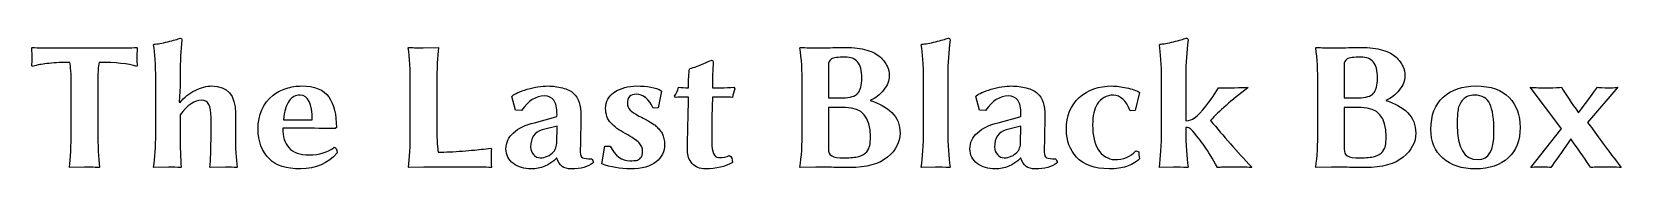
# Model space of a CAD drawing. Extents: x 30 to 70, y 48.4 to 51.6.
import ezdxf

# ---------------------------------------------------------------- set-up
doc = ezdxf.new("R2010")
doc.units = 0
doc.layers.add('Layer_1', color=7, linetype='CONTINUOUS')

msp = doc.modelspace()

# ---------------------------------------------------------------- linework, layer by layer
at = {"layer": 'Layer_1', "color": 1}
for points in [[(30.038, 51.392716), (30.047045, 51.406282)], [(30.325158, 51.392716), (32.398574, 51.392716)], [(32.676688, 51.406282), (32.685732, 51.392716)], [(33.09725, 51.471847), (33.106295, 51.485412)], [(39.493861, 51.392716), (39.505162, 51.406282)], [(39.869197, 51.392716), (40.253582, 51.406282), (40.258111, 51.392716)], [(49.334104, 51.392724), (49.343147, 51.40629)], [(52.382055, 51.471847), (52.391098, 51.485412)], [(58.360369, 51.471847), (58.369412, 51.485412)], [(62.287868, 51.392724), (62.296912, 51.40629)], [(30.144271, 50.954108), (30.047045, 50.929238), (30.038, 50.947325)], [(32.685732, 50.947325), (32.676688, 50.929238)], [(33.76201, 50.721238), (33.76201, 50.434107), (33.743921, 50.031673), (33.76201, 50.02263)], [(46.555236, 50.859151), (46.564279, 50.874977)], [(50.048614, 50.951846), (50.048614, 50.142456), (50.410387, 50.142456)], [(53.046814, 50.721238), (53.046814, 49.333064)], [(59.025126, 50.721238), (59.025126, 49.561412)], [(63.002377, 50.951846), (63.002377, 50.142456), (63.364152, 50.142456)], [(31.028355, 49.333064), (31.028356, 50.425064)], [(31.695377, 50.425064), (31.695377, 49.333064)], [(33.151516, 49.240369), (33.151516, 50.601413)], [(39.545866, 49.333064), (39.545866, 50.46576)], [(40.212889, 50.46576), (40.212889, 49.378281)], [(45.849777, 50.318807), (45.858821, 50.305242), (45.772899, 49.886981), (45.646278, 49.882454)], [(47.134074, 50.393411), (47.351138, 50.393411)], [(47.674473, 50.406978), (47.697084, 50.368543)], [(49.390631, 49.333072), (49.390631, 50.465768)], [(52.436321, 49.333064), (52.436321, 50.601413)], [(58.414635, 49.333064), (58.414635, 50.601413)], [(60.57171, 50.406978), (60.583011, 50.393411)], [(62.344395, 49.333072), (62.344395, 50.465768)], [(68.4629, 49.364716), (68.44255, 49.391847), (67.673781, 50.406978)], [(69.878341, 50.406978), (69.116354, 49.525237), (69.184186, 49.439324)], [(42.342835, 49.823673), (42.18908, 49.828201), (42.096375, 50.174115), (42.109943, 50.194462)], [(46.207026, 50.151499), (46.184416, 50.18315)], [(46.521318, 49.615673), (46.534884, 50.160542)], [(47.308177, 50.160542), (47.134074, 50.160542), (47.122773, 49.665411)], [(53.996474, 49.823673), (53.84272, 49.828201), (53.750016, 50.174115), (53.763582, 50.194462)], [(57.856146, 50.28489), (57.86519, 50.271325), (57.754396, 49.823673), (57.625515, 49.819145)], [(33.76201, 49.712891), (33.76201, 49.240369)], [(34.542085, 49.240369), (34.542085, 49.651848)], [(35.152578, 49.753587), (35.152578, 49.240369)], [(36.359998, 49.586281), (37.083545, 49.586281)], [(42.661647, 49.518455), (43.204307, 49.66089)], [(50.048614, 49.89602), (50.048614, 48.856021)], [(50.47822, 49.89602), (50.048614, 49.89602)], [(54.315287, 49.518455), (54.857948, 49.66089)], [(63.002377, 49.89602), (63.002377, 48.856021)], [(63.431984, 49.89602), (63.002377, 49.89602)], [(36.803171, 49.378279), (36.341909, 49.378279)], [(37.689516, 49.396368), (37.662384, 49.369237)], [(43.23144, 49.434803), (42.860622, 49.337586)], [(43.222395, 49.002977), (43.23144, 49.434803)], [(54.885079, 49.434803), (54.514261, 49.337586)], [(54.876036, 49.002977), (54.885079, 49.434803)], [(59.025124, 49.400889), (59.025124, 49.333064)], [(67.69187, 48.392541), (68.449334, 49.346629), (68.4629, 49.364716)], [(41.38187, 48.858281), (41.574064, 48.88315), (41.583107, 48.865063)], [(44.355198, 48.485236), (44.429815, 48.928368)], [(44.429815, 48.928368), (44.567742, 48.932895)], [(57.767965, 48.813063), (57.84258, 48.790455)], [(31.360735, 48.406107), (30.987656, 48.392541), (30.983133, 48.406107)], [(31.740598, 48.406107), (31.731554, 48.392541)], [(33.470329, 48.406109), (33.101772, 48.392543), (33.09725, 48.406109)], [(33.791404, 48.406109), (33.782359, 48.392543)], [(34.906119, 48.406109), (34.517212, 48.392543), (34.512691, 48.406109)], [(35.197799, 48.406109), (35.188755, 48.392543)], [(41.295949, 48.406107), (39.887293, 48.406107), (39.505169, 48.392541), (39.498383, 48.406107)], [(41.583107, 48.406107), (41.574064, 48.392541)], [(43.226918, 48.627672), (43.217875, 48.627672)], [(49.732062, 48.406115), (49.338632, 48.392549), (49.334104, 48.406115)], [(52.741568, 48.406107), (52.386578, 48.392541), (52.38205, 48.406107)], [(53.10334, 48.406107), (53.094297, 48.392541)], [(54.880557, 48.627672), (54.871514, 48.627672)], [(58.719879, 48.406107), (58.364889, 48.392541), (58.360361, 48.406107)], [(59.081651, 48.406107), (59.072608, 48.392541)], [(60.680238, 48.406107), (60.671195, 48.392541)], [(62.685825, 48.406115), (62.292397, 48.392549), (62.287868, 48.406115)]]:
    msp.add_lwpolyline(points, dxfattribs=at)
for points in [[(49.732054, 51.392724)], [(62.685819, 51.392724)], [(50.048614, 50.951846)], [(63.002377, 50.951846)], [(46.534884, 50.393411)], [(57.207214, 50.208015)], [(66.278692, 50.20802)], [(36.359998, 49.586281)], [(52.436316, 49.333064)], [(58.414627, 49.333064)], [(65.182066, 49.355672)], [(37.63525, 48.901237)], [(43.814803, 48.776897)], [(55.468443, 48.776897)]]:
    msp.add_lwpolyline(points, close=True, dxfattribs=at)
for points in [[(33.106295, 51.485412), (33.192216, 51.49144), (33.307531, 51.511788), (33.452241, 51.546456)], [(33.452241, 51.546456), (33.598458, 51.58263), (33.703975, 51.613529), (33.768793, 51.639152)], [(33.809492, 51.591673), (33.779345, 51.344485), (33.763517, 51.05434), (33.76201, 50.721238)], [(33.768793, 51.639152), (33.795926, 51.639152), (33.809492, 51.623326), (33.809492, 51.591673)], [(52.391098, 51.485412), (52.47702, 51.49144), (52.592336, 51.511788), (52.737045, 51.546456)], [(52.737045, 51.546456), (52.883262, 51.58263), (52.988779, 51.613529), (53.053597, 51.639152)], [(53.10334, 51.591673), (53.065656, 51.294745), (53.046814, 51.0046), (53.046814, 50.721238)], [(53.053597, 51.639152), (53.088267, 51.639152), (53.104848, 51.623326), (53.10334, 51.591673)], [(58.369412, 51.485412), (58.455333, 51.49144), (58.570648, 51.511788), (58.715358, 51.546456)], [(58.715358, 51.546456), (58.861575, 51.58263), (58.967093, 51.613529), (59.031911, 51.639152)], [(59.081654, 51.591673), (59.043969, 51.294745), (59.025126, 51.0046), (59.025126, 50.721238)], [(59.031911, 51.639152), (59.066581, 51.639152), (59.083162, 51.623326), (59.081654, 51.591673)], [(30.038, 50.947325), (30.050059, 51.049818), (30.050059, 51.198281), (30.038, 51.392716)], [(30.047045, 51.406282), (30.120907, 51.397238), (30.213611, 51.392716), (30.325158, 51.392716)], [(32.398574, 51.392716), (32.510121, 51.392716), (32.602826, 51.397238), (32.676688, 51.406282)], [(32.685732, 51.392716), (32.673673, 51.198281), (32.673673, 51.049818), (32.685732, 50.947325)], [(33.151516, 50.601413), (33.151516, 50.975209), (33.133427, 51.265354), (33.09725, 51.471847)], [(39.545866, 50.46576), (39.545866, 50.842571), (39.528531, 51.151557), (39.493861, 51.392716)], [(39.505162, 51.406282), (39.643843, 51.397238), (39.765188, 51.392716), (39.869197, 51.392716)], [(40.258111, 51.392716), (40.227963, 51.189238), (40.212889, 50.880253), (40.212889, 50.46576)], [(49.390631, 50.465768), (49.390631, 50.821478), (49.371789, 51.130463), (49.334104, 51.392724)], [(49.343147, 51.40629), (49.496901, 51.397246), (49.626536, 51.392724), (49.732054, 51.392724)], [(49.732062, 51.392716), (49.840594, 51.392716), (49.982289, 51.394978), (50.157146, 51.399501)], [(50.123229, 51.11689), (50.073486, 51.086746), (50.048614, 51.031731), (50.048614, 50.951846)], [(50.469176, 51.162108), (50.289796, 51.162108), (50.174481, 51.147035), (50.123229, 51.11689)], [(50.157146, 51.399501), (50.332003, 51.404024), (50.440535, 51.406286), (50.482743, 51.406286)], [(50.781205, 51.042282), (50.711866, 51.122166), (50.607856, 51.162108), (50.469176, 51.162108)], [(50.482743, 51.406286), (50.68624, 51.406286), (50.862605, 51.383677), (51.011837, 51.338459)], [(51.011837, 51.338459), (51.162575, 51.294749), (51.276383, 51.235213), (51.353261, 51.15985)], [(51.353261, 51.15985), (51.430138, 51.085996), (51.486665, 51.010634), (51.522842, 50.933764)], [(52.436321, 50.601413), (52.436321, 50.975209), (52.418232, 51.265354), (52.382055, 51.471847)], [(58.414635, 50.601413), (58.414635, 50.975209), (58.396546, 51.265354), (58.360369, 51.471847)], [(62.344395, 50.465768), (62.344395, 50.821478), (62.325553, 51.130463), (62.287868, 51.392724)], [(62.296912, 51.40629), (62.450666, 51.397246), (62.580302, 51.392724), (62.685819, 51.392724)], [(62.685825, 51.392716), (62.794358, 51.392716), (62.936052, 51.394978), (63.110909, 51.399501)], [(63.076994, 51.11689), (63.027249, 51.086746), (63.002377, 51.031731), (63.002377, 50.951846)], [(63.42294, 51.162108), (63.24356, 51.162108), (63.128245, 51.147035), (63.076994, 51.11689)], [(63.110909, 51.399501), (63.285767, 51.404024), (63.3943, 51.406286), (63.436506, 51.406286)], [(63.73497, 51.042282), (63.66563, 51.122166), (63.561619, 51.162108), (63.42294, 51.162108)], [(63.436506, 51.406286), (63.640004, 51.406286), (63.816369, 51.383677), (63.9656, 51.338459)], [(63.9656, 51.338459), (64.11634, 51.294749), (64.230148, 51.235213), (64.307024, 51.15985)], [(64.307024, 51.15985), (64.383901, 51.085996), (64.440428, 51.010634), (64.476606, 50.933764)], [(30.476651, 51.006107), (30.319882, 50.989528), (30.209089, 50.972195), (30.144271, 50.954108)], [(30.992179, 51.030977), (30.80677, 51.030977), (30.634927, 51.022687), (30.476651, 51.006107)], [(31.028356, 50.425064), (31.028356, 50.746107), (31.016297, 50.948079), (30.992179, 51.030977)], [(31.731554, 51.030977), (31.707436, 50.948079), (31.695377, 50.746107), (31.695377, 50.425064)], [(32.676688, 50.929238), (32.461131, 50.997064), (32.146086, 51.030977), (31.731554, 51.030977)], [(46.534887, 50.393411), (46.534887, 50.605933), (46.54167, 50.76118), (46.555236, 50.859151)], [(46.564279, 50.874977), (46.620053, 50.887035), (46.681856, 50.905876), (46.749688, 50.931499)], [(46.749688, 50.931499), (46.817521, 50.95863), (46.892891, 50.989528), (46.975797, 51.024195)], [(46.975797, 51.024195), (47.058704, 51.060369), (47.104679, 51.079963), (47.113723, 51.082977)], [(47.113723, 51.082977), (47.140857, 51.082977), (47.155177, 51.067151), (47.156685, 51.0355)], [(47.156685, 51.0355), (47.141611, 50.853123), (47.134074, 50.639093), (47.134074, 50.393411)], [(50.885216, 50.633064), (50.885216, 50.827499), (50.850546, 50.963905), (50.781205, 51.042282)], [(51.522842, 50.933764), (51.55902, 50.856895), (51.577109, 50.775503), (51.577109, 50.68959)], [(63.838979, 50.633064), (63.838979, 50.827499), (63.804309, 50.963905), (63.73497, 51.042282)], [(64.476606, 50.933764), (64.512783, 50.856895), (64.530872, 50.775503), (64.530872, 50.68959)], [(33.76201, 50.02263), (33.864512, 50.152254), (33.990379, 50.253993), (34.139611, 50.327848)], [(34.139611, 50.327848), (34.29035, 50.401704), (34.42903, 50.438631), (34.555651, 50.438631)], [(34.555651, 50.438631), (34.953602, 50.438631), (35.152578, 50.210283), (35.152578, 49.753587)], [(36.099973, 50.20802), (36.188909, 50.281876), (36.297441, 50.338397), (36.425569, 50.377585)], [(36.425569, 50.377585), (36.553698, 50.418282), (36.683333, 50.43863), (36.814476, 50.43863)], [(36.814476, 50.43863), (37.144594, 50.43863), (37.372964, 50.346688), (37.499586, 50.162803)], [(42.109943, 50.194462), (42.171746, 50.247216), (42.296105, 50.300723), (42.483021, 50.354983)], [(42.483021, 50.354983), (42.669937, 50.410752), (42.842534, 50.438637), (43.000811, 50.438637)], [(43.000811, 50.438637), (43.124417, 50.438637), (43.245762, 50.422811), (43.364845, 50.391158)], [(43.364845, 50.391158), (43.485436, 50.361013), (43.579648, 50.315041), (43.64748, 50.253244)], [(44.678535, 50.287155), (44.830781, 50.388141), (45.016191, 50.438634), (45.234763, 50.438634)], [(45.234763, 50.438634), (45.500063, 50.438634), (45.705068, 50.398692), (45.849777, 50.318807)], [(46.184416, 50.18315), (46.225115, 50.244948), (46.259031, 50.319557), (46.286165, 50.406978)], [(46.286165, 50.406978), (46.35249, 50.397934), (46.435396, 50.393411), (46.534884, 50.393411)], [(47.351138, 50.393411), (47.45967, 50.393411), (47.567449, 50.397934), (47.674473, 50.406978)], [(47.697084, 50.368543), (47.666936, 50.294688), (47.648847, 50.22234), (47.642818, 50.151499)], [(50.785728, 50.255499), (50.852053, 50.330862), (50.885216, 50.456716), (50.885216, 50.633064)], [(51.43466, 50.336895), (51.341201, 50.222344), (51.229654, 50.13417), (51.100019, 50.072373)], [(51.577109, 50.68959), (51.577109, 50.56901), (51.529626, 50.451445), (51.43466, 50.336895)], [(53.763582, 50.194462), (53.825385, 50.247216), (53.949745, 50.300723), (54.136661, 50.354983)], [(54.136661, 50.354983), (54.323578, 50.410752), (54.496174, 50.438637), (54.65445, 50.438637)], [(54.65445, 50.438637), (54.778056, 50.438637), (54.899401, 50.422811), (55.018484, 50.391158)], [(55.018484, 50.391158), (55.139076, 50.361013), (55.233288, 50.315041), (55.301121, 50.253244)], [(56.350263, 50.151499), (56.567327, 50.34292), (56.839411, 50.43863), (57.166515, 50.43863)], [(57.166515, 50.43863), (57.278063, 50.43863), (57.402422, 50.422804), (57.539595, 50.391152)], [(57.539595, 50.391152), (57.676768, 50.361006), (57.782285, 50.325585), (57.856146, 50.28489)], [(59.235408, 49.629238), (59.423832, 49.773934), (59.62733, 50.028658), (59.845902, 50.393411)], [(60.583011, 50.393411), (60.166971, 50.078397), (59.854942, 49.804832), (59.646921, 49.572716)], [(59.845902, 50.393411), (60.272493, 50.393411), (60.514429, 50.397934), (60.57171, 50.406978)], [(63.739491, 50.255499), (63.805817, 50.330862), (63.838979, 50.456716), (63.838979, 50.633064)], [(64.388424, 50.336895), (64.294966, 50.222344), (64.183419, 50.13417), (64.053783, 50.072373)], [(64.530872, 50.68959), (64.530872, 50.56901), (64.483389, 50.451445), (64.388424, 50.336895)], [(65.489573, 50.158282), (65.694578, 50.345181), (65.968923, 50.43863), (66.312609, 50.43863)], [(66.312609, 50.43863), (66.686442, 50.43863), (66.964556, 50.34292), (67.146949, 50.151499)], [(67.673781, 50.406978), (67.723525, 50.397934), (67.873511, 50.393411), (68.123737, 50.393411)], [(68.123737, 50.393411), (68.297088, 50.393411), (68.409388, 50.397934), (68.46064, 50.406978)], [(68.46064, 50.406978), (68.573694, 50.220079), (68.716896, 50.006803), (68.890245, 49.767151)], [(68.890245, 49.767151), (69.092236, 50.027905), (69.249758, 50.24118), (69.362812, 50.406978)], [(69.362812, 50.406978), (69.397483, 50.397934), (69.499986, 50.393411), (69.670321, 50.393411)], [(69.670321, 50.393411), (69.775838, 50.393411), (69.845178, 50.397934), (69.878341, 50.406978)], [(34.300148, 50.081414), (34.129813, 50.081414), (33.950434, 49.958573), (33.76201, 49.712891)], [(34.542085, 49.651848), (34.542085, 49.938225), (34.461439, 50.081414), (34.300148, 50.081414)], [(35.722371, 49.360195), (35.722371, 49.717411), (35.848239, 50.00002), (36.099973, 50.20802)], [(36.502446, 50.067846), (36.422554, 49.960832), (36.375072, 49.80031), (36.359998, 49.586281)], [(36.782821, 50.20802), (36.663737, 50.20802), (36.570279, 50.161296), (36.502446, 50.067846)], [(37.083545, 49.586281), (37.083545, 49.999267), (36.983303, 50.206514), (36.782821, 50.20802)], [(37.499586, 50.162803), (37.626206, 49.978919), (37.689516, 49.723441), (37.689516, 49.396368)], [(42.912628, 50.187673), (42.700086, 50.187673), (42.510154, 50.06634), (42.342835, 49.823673)], [(43.152303, 50.081412), (43.099544, 50.152253), (43.019652, 50.187673), (42.912628, 50.187673)], [(43.231441, 49.717412), (43.231441, 49.890745), (43.205062, 50.012079), (43.152303, 50.081412)], [(43.64748, 50.253244), (43.771086, 50.141708), (43.832889, 49.953302), (43.832889, 49.688027)], [(44.452426, 49.877938), (44.452426, 50.051271), (44.527795, 50.187676), (44.678535, 50.287155)], [(45.225717, 50.230627), (45.074978, 50.230627), (44.998854, 50.155265), (44.997347, 50.00454)], [(44.997347, 50.00454), (44.997347, 49.936715), (45.020711, 49.880193), (45.06744, 49.834975)], [(45.646278, 49.882454), (45.537746, 50.11457), (45.397559, 50.230627), (45.225717, 50.230627)], [(46.534884, 50.160542), (46.390175, 50.160542), (46.280889, 50.157528), (46.207026, 50.151499)], [(47.642818, 50.151499), (47.581015, 50.157528), (47.469468, 50.160542), (47.308177, 50.160542)], [(50.410387, 50.142456), (50.595796, 50.142456), (50.72091, 50.180137), (50.785728, 50.255499)], [(51.100019, 50.072373), (51.321605, 50.007561), (51.501739, 49.907329), (51.640419, 49.771677)], [(54.566268, 50.187673), (54.353726, 50.187673), (54.163794, 50.06634), (53.996474, 49.823673)], [(54.805943, 50.081412), (54.753184, 50.152253), (54.673293, 50.187673), (54.566268, 50.187673)], [(54.88508, 49.717412), (54.88508, 49.890745), (54.858701, 50.012079), (54.805943, 50.081412)], [(55.301121, 50.253244), (55.424727, 50.141708), (55.48653, 49.953302), (55.48653, 49.688027)], [(56.026928, 49.342107), (56.026928, 49.690282), (56.134706, 49.960079), (56.350263, 50.151499)], [(56.797959, 49.984194), (56.722589, 49.863614), (56.684904, 49.689527), (56.684904, 49.461933)], [(56.972062, 50.149238), (56.899707, 50.110049), (56.841673, 50.055035), (56.797959, 49.984194)], [(57.207215, 50.20802), (57.124309, 50.20802), (57.045924, 50.188426), (56.972062, 50.149238)], [(57.625515, 49.819145), (57.519997, 50.078392), (57.380563, 50.208015), (57.207214, 50.208015)], [(63.364152, 50.142456), (63.549561, 50.142456), (63.674674, 50.180137), (63.739491, 50.255499)], [(64.053783, 50.072373), (64.27537, 50.007561), (64.455503, 49.907329), (64.594182, 49.771677)], [(65.182066, 49.355672), (65.182066, 49.703847), (65.284568, 49.971383), (65.489573, 50.158282)], [(65.987012, 50.094977), (65.91918, 50.021122), (65.877726, 49.935962), (65.862653, 49.839499)], [(66.278692, 50.20802), (66.152072, 50.20802), (66.054845, 50.170339), (65.987012, 50.094977)], [(66.663078, 49.990977), (66.595245, 50.135672), (66.467116, 50.20802), (66.278692, 50.20802)], [(66.764827, 49.27202), (66.764827, 49.608136), (66.73091, 49.847789), (66.663078, 49.990977)], [(67.146949, 50.151499), (67.330851, 49.960079), (67.422803, 49.708369), (67.422803, 49.396368)], [(42.137075, 49.267499), (42.262189, 49.382049), (42.437046, 49.465701), (42.661647, 49.518455)], [(43.204307, 49.66089), (43.222397, 49.666918), (43.231441, 49.685759), (43.231441, 49.717412)], [(43.832889, 49.688027), (43.832889, 49.678983), (43.829875, 49.538056), (43.823846, 49.265245)], [(44.579047, 49.513938), (44.494633, 49.608894), (44.452426, 49.730227), (44.452426, 49.877938)], [(44.943082, 49.244893), (44.786313, 49.330807), (44.664968, 49.420488), (44.579047, 49.513938)], [(45.06744, 49.834975), (45.114169, 49.789758), (45.183509, 49.74228), (45.27546, 49.692541)], [(45.27546, 49.692541), (45.287519, 49.686513), (45.327465, 49.665411), (45.395298, 49.629237)], [(45.395298, 49.629237), (45.464638, 49.59457), (45.506844, 49.572715), (45.521918, 49.563671)], [(45.521918, 49.563671), (45.536993, 49.554627), (45.571663, 49.532773), (45.625929, 49.498106)], [(46.507751, 48.813063), (46.507751, 48.977353), (46.512273, 49.24489), (46.521318, 49.615673)], [(47.122773, 49.665411), (47.119754, 49.4966), (47.118245, 49.278803), (47.118245, 49.012021)], [(51.104542, 49.170281), (51.104542, 49.655614), (50.895768, 49.897527), (50.47822, 49.89602)], [(51.640419, 49.771677), (51.779099, 49.636025), (51.848439, 49.464952), (51.848439, 49.258459)], [(53.790715, 49.267499), (53.915828, 49.382049), (54.090685, 49.465701), (54.315287, 49.518455)], [(54.857948, 49.66089), (54.876036, 49.666918), (54.88508, 49.685759), (54.88508, 49.717412)], [(55.48653, 49.688027), (55.48653, 49.678983), (55.483515, 49.538056), (55.477487, 49.265245)], [(59.025126, 49.561412), (59.120092, 49.571963), (59.190186, 49.594571), (59.235408, 49.629238)], [(59.646921, 49.572716), (59.964981, 49.186861), (60.30942, 48.797991), (60.680238, 48.406107)], [(64.058305, 49.170281), (64.058305, 49.655614), (63.849531, 49.897527), (63.431984, 49.89602)], [(64.594182, 49.771677), (64.732862, 49.636025), (64.802202, 49.464952), (64.802202, 49.258459)], [(65.862653, 49.839499), (65.847579, 49.744542), (65.840042, 49.618687), (65.840042, 49.461933)], [(30.983133, 48.406107), (31.013281, 48.615614), (31.028355, 48.9246), (31.028355, 49.333064)], [(31.695377, 49.333064), (31.695377, 48.935151), (31.71045, 48.626165), (31.740598, 48.406107)], [(33.09725, 48.406109), (33.134934, 48.641239), (33.153023, 48.919326), (33.151516, 49.240369)], [(33.76201, 49.240369), (33.76201, 48.89521), (33.771808, 48.617123), (33.791404, 48.406109)], [(34.512691, 48.406109), (34.530779, 48.570399), (34.540577, 48.848485), (34.542085, 49.240369)], [(35.152578, 49.240369), (35.152578, 48.87863), (35.167652, 48.600543), (35.197799, 48.406109)], [(36.014052, 48.600542), (35.819598, 48.801006), (35.722371, 49.054223), (35.722371, 49.360195)], [(36.341909, 49.378279), (36.341909, 49.165758), (36.39316, 49.003729), (36.495663, 48.892193)], [(37.662384, 49.369237), (37.397083, 49.375265), (37.110678, 49.378279), (36.803171, 49.378279)], [(39.498383, 48.406107), (39.528531, 48.615614), (39.544358, 48.9246), (39.545866, 49.333064)], [(40.212889, 49.378281), (40.212889, 49.063266), (40.224948, 48.86431), (40.249066, 48.781411)], [(41.949405, 48.860542), (41.949405, 49.017296), (42.011961, 49.152948), (42.137075, 49.267499)], [(42.860622, 49.337586), (42.666168, 49.284832), (42.568941, 49.139383), (42.568941, 48.901238)], [(43.823846, 49.265245), (43.817817, 48.992433), (43.814803, 48.82965), (43.814803, 48.776897)], [(45.29355, 49.012025), (45.236269, 49.070807), (45.119447, 49.14843), (44.943082, 49.244893)], [(45.625929, 49.498106), (45.680195, 49.464946), (45.715619, 49.43857), (45.732199, 49.418975)], [(45.732199, 49.418975), (45.748781, 49.400889), (45.774406, 49.373005), (45.809076, 49.335324)], [(45.809076, 49.335324), (45.845253, 49.29915), (45.868618, 49.264483), (45.87917, 49.231323)], [(45.87917, 49.231323), (45.891229, 49.199671), (45.903289, 49.161236), (45.915348, 49.116019)], [(45.915348, 49.116019), (45.927407, 49.072309), (45.933436, 49.024077), (45.933436, 48.971324)], [(49.334104, 48.406115), (49.371789, 48.656318), (49.390631, 48.965303), (49.390631, 49.333072)], [(51.086452, 48.946455), (51.098512, 48.999209), (51.104542, 49.073818), (51.104542, 49.170281)], [(51.848439, 49.258459), (51.848439, 49.029358), (51.743675, 48.827387), (51.534147, 48.652546)], [(52.38205, 48.406107), (52.418227, 48.641238), (52.436316, 48.950223), (52.436316, 49.333064)], [(53.046814, 49.333064), (53.046814, 48.962281), (53.065656, 48.653296), (53.10334, 48.406107)], [(53.603045, 48.860542), (53.603045, 49.017296), (53.665602, 49.152948), (53.790715, 49.267499)], [(54.514261, 49.337586), (54.319808, 49.284832), (54.222581, 49.139383), (54.222581, 48.901238)], [(55.477487, 49.265245), (55.471458, 48.992433), (55.468443, 48.82965), (55.468443, 48.776897)], [(56.277909, 48.657063), (56.110588, 48.83944), (56.026928, 49.067788), (56.026928, 49.342107)], [(56.684904, 49.461933), (56.684904, 49.196658), (56.730879, 48.990165), (56.82283, 48.842454)], [(58.360361, 48.406107), (58.396538, 48.641238), (58.414627, 48.950223), (58.414627, 49.333064)], [(59.147223, 49.360195), (59.123105, 49.381296), (59.082405, 49.394861), (59.025124, 49.400889)], [(59.025124, 49.333064), (59.025124, 48.962281), (59.043966, 48.653296), (59.081651, 48.406107)], [(59.495431, 48.926108), (59.404987, 49.057238), (59.288918, 49.201933), (59.147223, 49.360195)], [(62.287868, 48.406115), (62.325553, 48.656318), (62.344395, 48.965303), (62.344395, 49.333072)], [(64.040217, 48.946455), (64.052276, 48.999209), (64.058305, 49.073818), (64.058305, 49.170281)], [(64.802202, 49.258459), (64.802202, 49.029358), (64.697439, 48.827387), (64.487912, 48.652546)], [(65.48279, 48.625411), (65.282307, 48.803266), (65.182066, 49.046687), (65.182066, 49.355672)], [(65.840042, 49.461933), (65.840042, 48.881643), (66.015653, 48.591499), (66.366875, 48.591499)], [(66.366875, 48.591499), (66.632176, 48.591499), (66.764827, 48.818339), (66.764827, 49.27202)], [(67.422803, 49.396368), (67.422803, 49.075325), (67.324068, 48.822107), (67.1266, 48.636716)], [(68.700315, 49.109238), (68.459132, 48.771614), (68.291058, 48.532715), (68.196092, 48.392541)], [(69.193231, 48.392541), (69.095251, 48.546281), (68.930945, 48.78518), (68.700315, 49.109238)], [(69.184186, 49.439324), (69.372611, 49.171034), (69.631882, 48.822107), (69.962, 48.392541)], [(36.495663, 48.892193), (36.605702, 48.771613), (36.773777, 48.711323), (36.999885, 48.711323)], [(37.707605, 48.758803), (37.478482, 48.493527), (37.173235, 48.360889), (36.791865, 48.360889)], [(36.999885, 48.711323), (37.266694, 48.711323), (37.478482, 48.774627), (37.63525, 48.901237)], [(37.63525, 48.901238), (37.656354, 48.901238), (37.673689, 48.885412), (37.687256, 48.853759)], [(37.687256, 48.853759), (37.700822, 48.823615), (37.707605, 48.791962), (37.707605, 48.758803)], [(40.249066, 48.781411), (40.434476, 48.781411), (40.63722, 48.789701), (40.857299, 48.806281)], [(40.857299, 48.806281), (41.078885, 48.822861), (41.253742, 48.840194), (41.38187, 48.858281)], [(41.583107, 48.865063), (41.577078, 48.815324), (41.574064, 48.727151), (41.574064, 48.600542)], [(42.134814, 48.496542), (42.011208, 48.586976), (41.949405, 48.70831), (41.949405, 48.860542)], [(42.568941, 48.901238), (42.568941, 48.836426), (42.592305, 48.776136), (42.639035, 48.720368)], [(42.639035, 48.720368), (42.685764, 48.6646), (42.743045, 48.636716), (42.810877, 48.636716)], [(42.810877, 48.636716), (42.934483, 48.636716), (43.048291, 48.68947), (43.152301, 48.794977)], [(43.152301, 48.794977), (43.167375, 48.81005), (43.182449, 48.840948), (43.197523, 48.887673)], [(43.197523, 48.887673), (43.214104, 48.934398), (43.222395, 48.972832), (43.222395, 49.002977)], [(43.8148, 48.77689), (43.8148, 48.70605), (43.83515, 48.660079), (43.875849, 48.638977)], [(44.567742, 48.932895), (44.694363, 48.685707), (44.859422, 48.562866), (45.06292, 48.564373)], [(45.381733, 48.790459), (45.381733, 48.879387), (45.352339, 48.953242), (45.29355, 49.012025)], [(45.331989, 48.634459), (45.365152, 48.670633), (45.381733, 48.722633), (45.381733, 48.790459)], [(45.933436, 48.971324), (45.933436, 48.79799), (45.861835, 48.65254), (45.718633, 48.534975)], [(46.627589, 48.496542), (46.547697, 48.588484), (46.507751, 48.693991), (46.507751, 48.813063)], [(47.118245, 49.012021), (47.118245, 48.906513), (47.131811, 48.818339), (47.158943, 48.747499)], [(47.158943, 48.747499), (47.187584, 48.678165), (47.231299, 48.643498), (47.290086, 48.643498)], [(50.048614, 48.856021), (50.048614, 48.776136), (50.075747, 48.719614), (50.130012, 48.686456)], [(50.812861, 48.670629), (50.904811, 48.694745), (50.970383, 48.733933), (51.009576, 48.788194)], [(51.009576, 48.788194), (51.050275, 48.842455), (51.075901, 48.895209), (51.086452, 48.946455)], [(53.788454, 48.496542), (53.664848, 48.586976), (53.603045, 48.70831), (53.603045, 48.860542)], [(54.222581, 48.901238), (54.222581, 48.836426), (54.245946, 48.776136), (54.292675, 48.720368)], [(54.292675, 48.720368), (54.339404, 48.6646), (54.396685, 48.636716), (54.464518, 48.636716)], [(54.464518, 48.636716), (54.588124, 48.636716), (54.701932, 48.68947), (54.805942, 48.794977)], [(54.805942, 48.794977), (54.821016, 48.81005), (54.836089, 48.840948), (54.851163, 48.887673)], [(54.851163, 48.887673), (54.867745, 48.934398), (54.876036, 48.972832), (54.876036, 49.002977)], [(55.468439, 48.77689), (55.468439, 48.70605), (55.488789, 48.660079), (55.529488, 48.638977)], [(56.82283, 48.842454), (56.866544, 48.774629), (56.927594, 48.715847), (57.005978, 48.666107)], [(57.225304, 48.591499), (57.463472, 48.591499), (57.644359, 48.665354), (57.767965, 48.813063)], [(57.84258, 48.790455), (57.84258, 48.737701), (57.850117, 48.677411), (57.865191, 48.609585)], [(59.818766, 48.392541), (59.69516, 48.618629), (59.587381, 48.796484), (59.495431, 48.926108)], [(63.002377, 48.856021), (63.002377, 48.776136), (63.02951, 48.719614), (63.083777, 48.686456)], [(63.766625, 48.670629), (63.858576, 48.694745), (63.924147, 48.733933), (63.963339, 48.788194)], [(63.963339, 48.788194), (64.004039, 48.842455), (64.029665, 48.895209), (64.040217, 48.946455)], [(31.731554, 48.392541), (31.589859, 48.401585), (31.466253, 48.406107), (31.360735, 48.406107)], [(33.782359, 48.392543), (33.679857, 48.401587), (33.575847, 48.406109), (33.470329, 48.406109)], [(35.188755, 48.392543), (35.105848, 48.401587), (35.011636, 48.406109), (34.906119, 48.406109)], [(36.791865, 48.360889), (36.427077, 48.360889), (36.167805, 48.440773), (36.014052, 48.600542)], [(41.574064, 48.392541), (41.500201, 48.401585), (41.407496, 48.406107), (41.295949, 48.406107)], [(41.574064, 48.600542), (41.574064, 48.556832), (41.577078, 48.49202), (41.583107, 48.406107)], [(42.58251, 48.360889), (42.409159, 48.360889), (42.259927, 48.406107), (42.134814, 48.496542)], [(43.217875, 48.627672), (43.038495, 48.44831), (42.826706, 48.359382), (42.58251, 48.360889)], [(43.360321, 48.421934), (43.304548, 48.464136), (43.26008, 48.532715), (43.226918, 48.627672)], [(43.593213, 48.360889), (43.493726, 48.360889), (43.416095, 48.381237), (43.360321, 48.421934)], [(44.142657, 48.512368), (44.010007, 48.409875), (43.826859, 48.359382), (43.593213, 48.360889)], [(43.875849, 48.638977), (43.918057, 48.619382), (43.991919, 48.609585), (44.097435, 48.609585)], [(44.097435, 48.609585), (44.121554, 48.588483), (44.136628, 48.556078), (44.142657, 48.512368)], [(45.076485, 48.360888), (44.820229, 48.360888), (44.5798, 48.402337), (44.355198, 48.485236)], [(45.06292, 48.564373), (45.133767, 48.564373), (45.188033, 48.567387), (45.225718, 48.573415)], [(45.718633, 48.534975), (45.575431, 48.418917), (45.361382, 48.360888), (45.076485, 48.360888)], [(45.225718, 48.573415), (45.26491, 48.579444), (45.300334, 48.599791), (45.331989, 48.634459)], [(46.957707, 48.360889), (46.819027, 48.360889), (46.708988, 48.406107), (46.627589, 48.496542)], [(47.638293, 48.521412), (47.458914, 48.41289), (47.232052, 48.359382), (46.957707, 48.360889)], [(47.290086, 48.643498), (47.395604, 48.643498), (47.485294, 48.661585), (47.559157, 48.697759)], [(47.559157, 48.697759), (47.611915, 48.664599), (47.638293, 48.605817), (47.638293, 48.521412)], [(50.127752, 48.39933), (49.969476, 48.403854), (49.837579, 48.406115), (49.732062, 48.406115)], [(50.584492, 48.392545), (50.439782, 48.392545), (50.287536, 48.394807), (50.127752, 48.39933)], [(50.130012, 48.686456), (50.185787, 48.653296), (50.292812, 48.636716), (50.451087, 48.636716)], [(50.451087, 48.636716), (50.601827, 48.636716), (50.722418, 48.64802), (50.812861, 48.670629)], [(51.534147, 48.652546), (51.32462, 48.479212), (51.008068, 48.392545), (50.584492, 48.392545)], [(53.094297, 48.392541), (52.964662, 48.401585), (52.847086, 48.406107), (52.741568, 48.406107)], [(54.236149, 48.360889), (54.062799, 48.360889), (53.913568, 48.406107), (53.788454, 48.496542)], [(54.871514, 48.627672), (54.692135, 48.44831), (54.480346, 48.359382), (54.236149, 48.360889)], [(55.013961, 48.421934), (54.958188, 48.464136), (54.91372, 48.532715), (54.880557, 48.627672)], [(55.246853, 48.360889), (55.147365, 48.360889), (55.069735, 48.381237), (55.013961, 48.421934)], [(55.796297, 48.512368), (55.663647, 48.409875), (55.480499, 48.359382), (55.246853, 48.360889)], [(55.529488, 48.638977), (55.571696, 48.619382), (55.645558, 48.609585), (55.751076, 48.609585)], [(55.751076, 48.609585), (55.775194, 48.588483), (55.790268, 48.556078), (55.796297, 48.512368)], [(57.100944, 48.360889), (56.733141, 48.360889), (56.458796, 48.459614), (56.277909, 48.657063)], [(57.005978, 48.666107), (57.084363, 48.616368), (57.157471, 48.591499), (57.225304, 48.591499)], [(57.532811, 48.417411), (57.41825, 48.37973), (57.274294, 48.360889), (57.100944, 48.360889)], [(57.865191, 48.609585), (57.759673, 48.520658), (57.64888, 48.4566), (57.532811, 48.417411)], [(59.072608, 48.392541), (58.942972, 48.401585), (58.825396, 48.406107), (58.719879, 48.406107)], [(60.189583, 48.406107), (60.019248, 48.406107), (59.895642, 48.401585), (59.818766, 48.392541)], [(60.671195, 48.392541), (60.624466, 48.401585), (60.463929, 48.406107), (60.189583, 48.406107)], [(63.081516, 48.39933), (62.92324, 48.403854), (62.791343, 48.406115), (62.685825, 48.406115)], [(63.538255, 48.392545), (63.393545, 48.392545), (63.241299, 48.394807), (63.081516, 48.39933)], [(63.083777, 48.686456), (63.13955, 48.653296), (63.246575, 48.636716), (63.40485, 48.636716)], [(63.40485, 48.636716), (63.55559, 48.636716), (63.676181, 48.64802), (63.766625, 48.670629)], [(64.487912, 48.652546), (64.278384, 48.479212), (63.961832, 48.392545), (63.538255, 48.392545)], [(66.303564, 48.360889), (65.958372, 48.360889), (65.684781, 48.449063), (65.48279, 48.625411)], [(67.1266, 48.636716), (66.929132, 48.452831), (66.654786, 48.360889), (66.303564, 48.360889)], [(67.947373, 48.406107), (67.808693, 48.406107), (67.723525, 48.401585), (67.69187, 48.392541)], [(68.196092, 48.392541), (68.165945, 48.401585), (68.083038, 48.406107), (67.947373, 48.406107)], [(69.636404, 48.406107), (69.386178, 48.406107), (69.238453, 48.401585), (69.193231, 48.392541)], [(69.962, 48.392541), (69.915271, 48.401585), (69.806739, 48.406107), (69.636404, 48.406107)]]:
    msp.add_open_spline(points, degree=3, dxfattribs=at)

doc.saveas('drawing.dxf')
